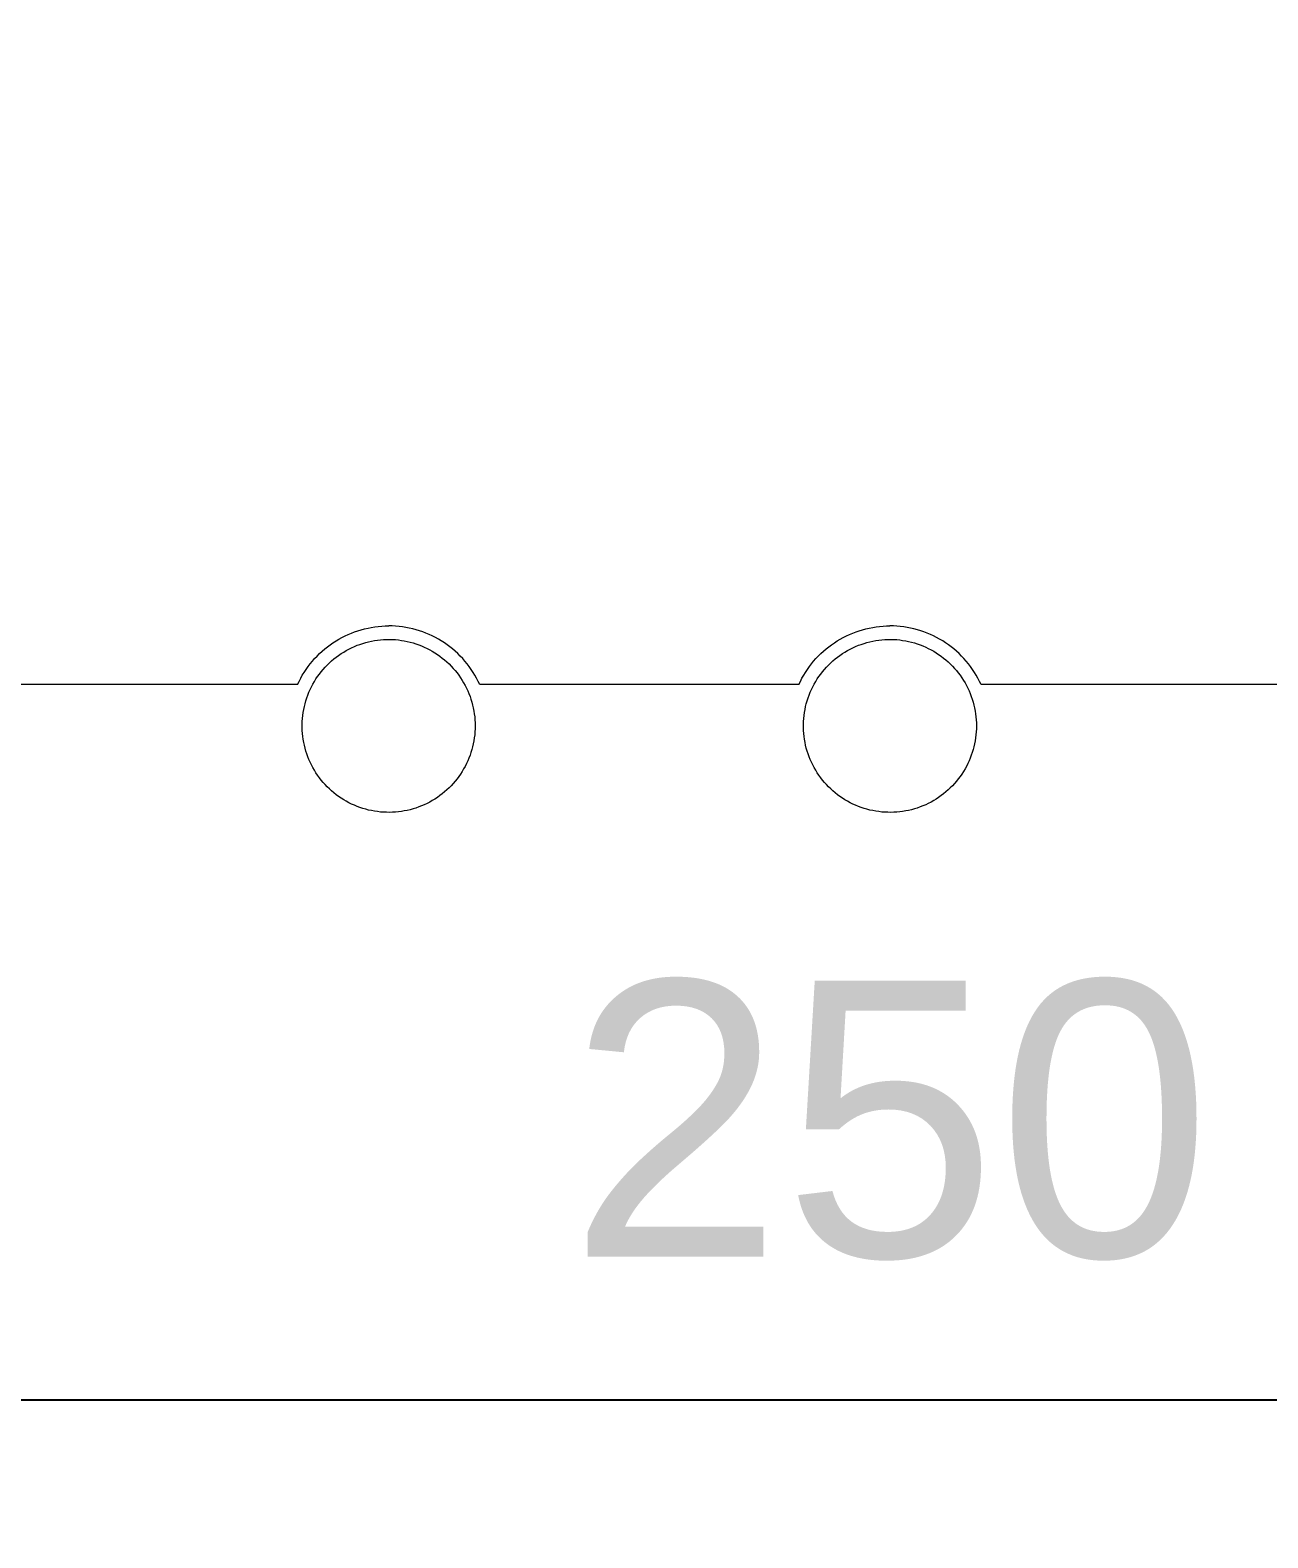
# Model space of a CAD drawing. Header units: millimetres. Extents: x 8434 to 10928, y 788 to 2545.
# Drawn here: x 9305.3 to 9395, y 788.4 to 897.7 of the extents above; entities that cross this region are included whole.
import ezdxf

# ---------------------------------------------------------------- set-up
doc = ezdxf.new("R2010")
doc.units = ezdxf.units.MM
doc.layers.add('ZANO_R', color=7, linetype='Continuous', lineweight=0)
doc.layers.add('ZANO_W', color=1, linetype='Continuous', lineweight=0)
doc.styles.get("Standard").update_dxf_attribs({"font": 'ARIALUNI.TTF'})
doc.dimstyles.new('pl i ang', dxfattribs={"dimtxt": 50, "dimasz": 50, "dimexe": 1.25, "dimexo": 0.625, "dimgap": 10, "dimtad": 1, "dimtoh": 1, "dimtxsty": 'Standard', "dimcen": 2.5, "dimclrd": 1, "dimclre": 1, "dimclrt": 1, "dimadec": 0, "dimazin": 0, "dimtfac": 1, "dimtmove": 0, "dimatfit": 3, "dimfxl": 1, "dimarcsym": 1})

# ---------------------------------------------------------------- blocks, each defined once
blk = doc.blocks.new('*D420')
at = {"layer": 'ZANO_W', "color": 1, "lineweight": -2}
for p, q in [((9242.57, 1030.28), (9242.57, 788.45)), ((9492.57, 1030.28), (9492.57, 788.45)), ((9262.57, 798.45), (9472.57, 798.45))]:
    blk.add_line(p, q, dxfattribs=at)
at = {"layer": 'ZANO_W', "color": 1}
for points in [[(9262.57, 801.78), (9262.57, 795.11), (9242.57, 798.45)], [(9472.57, 795.11), (9472.57, 801.78), (9492.57, 798.45)]]:
    blk.add_solid(points, dxfattribs=at)
at = {"layer": 'ZANO_W', "color": 1, "insert": (9367.57, 818.67), "char_height": 20, "attachment_point": 5}
blk.add_mtext('250', dxfattribs=at)

msp = doc.modelspace()

# ---------------------------------------------------------------- linework, layer by layer
at = {"layer": 'ZANO_R'}
for p, q in [((9329.5, 854.32), (9329.75, 854.37)), ((9329.75, 854.37), (9329.99, 854.42)), ((9329.99, 854.42), (9330.24, 854.46)), ((9330.24, 854.46), (9330.49, 854.49)), ((9330.49, 854.49), (9330.74, 854.51)), ((9330.74, 854.51), (9330.99, 854.53)), ((9330.99, 854.53), (9331.25, 854.53)), ((9331.5, 854.53), (9331.25, 854.53)), ((9331.75, 854.51), (9331.5, 854.53)), ((9332, 854.49), (9331.75, 854.51)), ((9332.25, 854.46), (9332, 854.49)), ((9332.5, 854.42), (9332.25, 854.46)), ((9332.74, 854.37), (9332.5, 854.42)), ((9332.99, 854.32), (9332.74, 854.37)), ((9365.83, 854.32), (9366.07, 854.37)), ((9366.07, 854.37), (9366.32, 854.42)), ((9366.32, 854.42), (9366.57, 854.46)), ((9366.57, 854.46), (9366.82, 854.49)), ((9366.82, 854.49), (9367.07, 854.51)), ((9367.07, 854.51), (9367.32, 854.53)), ((9367.32, 854.53), (9367.57, 854.53)), ((9367.82, 854.53), (9367.57, 854.53)), ((9368.07, 854.51), (9367.82, 854.53)), ((9368.32, 854.49), (9368.07, 854.51)), ((9368.57, 854.46), (9368.32, 854.49)), ((9368.82, 854.42), (9368.57, 854.46)), ((9369.07, 854.37), (9368.82, 854.42)), ((9369.31, 854.32), (9369.07, 854.37)), ((9327.01, 853.16), (9327.21, 853.31)), ((9327.21, 853.31), (9327.43, 853.44)), ((9327.43, 853.44), (9327.64, 853.57)), ((9327.64, 853.57), (9327.86, 853.69)), ((9327.86, 853.69), (9328.09, 853.81)), ((9328.09, 853.81), (9328.31, 853.91)), ((9328.31, 853.91), (9328.55, 854.01)), ((9328.55, 854.01), (9328.78, 854.1)), ((9328.78, 854.1), (9329.02, 854.18)), ((9329.02, 854.18), (9329.26, 854.25)), ((9329.16, 853.19), (9329.37, 853.26)), ((9329.26, 854.25), (9329.5, 854.32)), ((9329.37, 853.26), (9329.58, 853.32)), ((9329.58, 853.32), (9329.79, 853.38)), ((9329.79, 853.38), (9330, 853.42)), ((9330, 853.42), (9330.22, 853.46)), ((9330.22, 853.46), (9330.43, 853.49)), ((9330.43, 853.49), (9330.65, 853.52)), ((9330.65, 853.52), (9330.86, 853.54)), ((9330.86, 853.54), (9331.08, 853.55)), ((9331.08, 853.55), (9331.3, 853.55)), ((9331.3, 853.55), (9331.52, 853.54)), ((9331.52, 853.54), (9331.73, 853.53)), ((9331.73, 853.53), (9331.95, 853.51)), ((9331.95, 853.51), (9332.17, 853.48)), ((9332.17, 853.48), (9332.38, 853.44)), ((9332.38, 853.44), (9332.59, 853.4)), ((9332.59, 853.4), (9332.81, 853.35)), ((9332.81, 853.35), (9333.02, 853.29)), ((9333.23, 854.25), (9332.99, 854.32)), ((9333.02, 853.29), (9333.22, 853.23)), ((9333.47, 854.18), (9333.23, 854.25)), ((9333.71, 854.1), (9333.47, 854.18)), ((9333.94, 854.01), (9333.71, 854.1)), ((9334.18, 853.91), (9333.94, 854.01)), ((9334.4, 853.81), (9334.18, 853.91)), ((9334.63, 853.69), (9334.4, 853.81)), ((9334.85, 853.57), (9334.63, 853.69)), ((9335.06, 853.44), (9334.85, 853.57)), ((9335.28, 853.31), (9335.06, 853.44)), ((9335.48, 853.16), (9335.28, 853.31)), ((9363.33, 853.16), (9363.54, 853.31)), ((9363.54, 853.31), (9363.75, 853.44)), ((9363.75, 853.44), (9363.97, 853.57)), ((9363.97, 853.57), (9364.19, 853.69)), ((9364.19, 853.69), (9364.41, 853.81)), ((9364.41, 853.81), (9364.64, 853.91)), ((9364.64, 853.91), (9364.87, 854.01)), ((9364.87, 854.01), (9365.11, 854.1)), ((9365.11, 854.1), (9365.34, 854.18)), ((9365.34, 854.18), (9365.58, 854.25)), ((9365.49, 853.19), (9365.7, 853.26)), ((9365.58, 854.25), (9365.83, 854.32)), ((9365.7, 853.26), (9365.9, 853.32)), ((9365.9, 853.32), (9366.12, 853.38)), ((9366.12, 853.38), (9366.33, 853.42)), ((9366.33, 853.42), (9366.54, 853.46)), ((9366.54, 853.46), (9366.76, 853.49)), ((9366.76, 853.49), (9366.97, 853.52)), ((9366.97, 853.52), (9367.19, 853.54)), ((9367.19, 853.54), (9367.41, 853.55)), ((9367.41, 853.55), (9367.62, 853.55)), ((9367.62, 853.55), (9367.84, 853.54)), ((9367.84, 853.54), (9368.06, 853.53)), ((9368.06, 853.53), (9368.28, 853.51)), ((9368.28, 853.51), (9368.49, 853.48)), ((9368.49, 853.48), (9368.71, 853.44)), ((9368.71, 853.44), (9368.92, 853.4)), ((9368.92, 853.4), (9369.13, 853.35)), ((9369.13, 853.35), (9369.34, 853.29)), ((9369.56, 854.25), (9369.31, 854.32)), ((9369.34, 853.29), (9369.55, 853.23)), ((9369.8, 854.18), (9369.56, 854.25)), ((9370.03, 854.1), (9369.8, 854.18)), ((9370.27, 854.01), (9370.03, 854.1)), ((9370.5, 853.91), (9370.27, 854.01)), ((9370.73, 853.81), (9370.5, 853.91)), ((9370.95, 853.69), (9370.73, 853.81)), ((9371.17, 853.57), (9370.95, 853.69)), ((9371.39, 853.44), (9371.17, 853.57)), ((9371.6, 853.31), (9371.39, 853.44)), ((9371.81, 853.16), (9371.6, 853.31)), ((9325.72, 851.97), (9325.88, 852.16)), ((9325.88, 852.16), (9326.06, 852.34)), ((9326.06, 852.34), (9326.24, 852.52)), ((9326.24, 852.52), (9326.42, 852.69)), ((9326.42, 852.69), (9326.61, 852.86)), ((9326.61, 852.86), (9326.81, 853.01)), ((9326.81, 853.01), (9327.01, 853.16)), ((9327.28, 852.13), (9327.45, 852.27)), ((9327.45, 852.27), (9327.62, 852.39)), ((9327.62, 852.39), (9327.8, 852.52)), ((9327.8, 852.52), (9327.99, 852.63)), ((9327.99, 852.63), (9328.17, 852.74)), ((9328.17, 852.74), (9328.37, 852.85)), ((9328.37, 852.85), (9328.56, 852.94)), ((9328.56, 852.94), (9328.76, 853.03)), ((9328.76, 853.03), (9328.96, 853.12)), ((9328.96, 853.12), (9329.16, 853.19)), ((9333.22, 853.23), (9333.43, 853.15)), ((9333.43, 853.15), (9333.63, 853.08)), ((9333.63, 853.08), (9333.83, 852.99)), ((9333.83, 852.99), (9334.03, 852.9)), ((9334.03, 852.9), (9334.22, 852.8)), ((9334.22, 852.8), (9334.41, 852.69)), ((9334.41, 852.69), (9334.6, 852.58)), ((9334.6, 852.58), (9334.78, 852.46)), ((9334.78, 852.46), (9334.96, 852.33)), ((9334.96, 852.33), (9335.13, 852.2)), ((9335.13, 852.2), (9335.3, 852.06)), ((9335.68, 853.01), (9335.48, 853.16)), ((9335.88, 852.86), (9335.68, 853.01)), ((9336.07, 852.69), (9335.88, 852.86)), ((9336.25, 852.52), (9336.07, 852.69)), ((9336.43, 852.34), (9336.25, 852.52)), ((9336.61, 852.16), (9336.43, 852.34)), ((9336.77, 851.97), (9336.61, 852.16)), ((9362.04, 851.97), (9362.21, 852.16)), ((9362.21, 852.16), (9362.38, 852.34)), ((9362.38, 852.34), (9362.56, 852.52)), ((9362.56, 852.52), (9362.75, 852.69)), ((9362.75, 852.69), (9362.94, 852.86)), ((9362.94, 852.86), (9363.13, 853.01)), ((9363.13, 853.01), (9363.33, 853.16)), ((9363.6, 852.13), (9363.77, 852.27)), ((9363.77, 852.27), (9363.95, 852.39)), ((9363.95, 852.39), (9364.13, 852.52)), ((9364.13, 852.52), (9364.31, 852.63)), ((9364.31, 852.63), (9364.5, 852.74)), ((9364.5, 852.74), (9364.69, 852.85)), ((9364.69, 852.85), (9364.89, 852.94)), ((9364.89, 852.94), (9365.08, 853.03)), ((9365.08, 853.03), (9365.29, 853.12)), ((9365.29, 853.12), (9365.49, 853.19)), ((9369.55, 853.23), (9369.75, 853.15)), ((9369.75, 853.15), (9369.96, 853.08)), ((9369.96, 853.08), (9370.16, 852.99)), ((9370.16, 852.99), (9370.35, 852.9)), ((9370.35, 852.9), (9370.55, 852.8)), ((9370.55, 852.8), (9370.74, 852.69)), ((9370.74, 852.69), (9370.92, 852.58)), ((9370.92, 852.58), (9371.1, 852.46)), ((9371.1, 852.46), (9371.28, 852.33)), ((9371.28, 852.33), (9371.45, 852.2)), ((9371.45, 852.2), (9371.62, 852.06)), ((9372.01, 853.01), (9371.81, 853.16)), ((9372.2, 852.86), (9372.01, 853.01)), ((9372.39, 852.69), (9372.2, 852.86)), ((9372.58, 852.52), (9372.39, 852.69)), ((9372.76, 852.34), (9372.58, 852.52)), ((9372.93, 852.16), (9372.76, 852.34)), ((9373.1, 851.97), (9372.93, 852.16)), ((9324.99, 850.95), (9325.12, 851.16)), ((9325.12, 851.16), (9325.26, 851.37)), ((9325.26, 851.37), (9325.41, 851.58)), ((9325.41, 851.58), (9325.56, 851.78)), ((9325.56, 851.78), (9325.72, 851.97)), ((9326.23, 851.03), (9326.36, 851.21)), ((9326.36, 851.21), (9326.5, 851.37)), ((9326.5, 851.37), (9326.64, 851.54)), ((9326.64, 851.54), (9326.79, 851.69)), ((9326.79, 851.69), (9326.95, 851.84)), ((9326.95, 851.84), (9327.11, 851.99)), ((9327.11, 851.99), (9327.28, 852.13)), ((9335.3, 852.06), (9335.46, 851.92)), ((9335.46, 851.92), (9335.62, 851.77)), ((9335.62, 851.77), (9335.77, 851.61)), ((9335.77, 851.61), (9335.92, 851.45)), ((9335.92, 851.45), (9336.06, 851.29)), ((9336.06, 851.29), (9336.2, 851.12)), ((9336.2, 851.12), (9336.33, 850.95)), ((9336.93, 851.78), (9336.77, 851.97)), ((9337.08, 851.58), (9336.93, 851.78)), ((9337.23, 851.37), (9337.08, 851.58)), ((9337.37, 851.16), (9337.23, 851.37)), ((9337.5, 850.95), (9337.37, 851.16)), ((9361.32, 850.95), (9361.45, 851.16)), ((9361.45, 851.16), (9361.59, 851.37)), ((9361.59, 851.37), (9361.73, 851.58)), ((9361.73, 851.58), (9361.88, 851.78)), ((9361.88, 851.78), (9362.04, 851.97)), ((9362.55, 851.03), (9362.69, 851.21)), ((9362.69, 851.21), (9362.82, 851.37)), ((9362.82, 851.37), (9362.97, 851.54)), ((9362.97, 851.54), (9363.12, 851.69)), ((9363.12, 851.69), (9363.28, 851.84)), ((9363.28, 851.84), (9363.44, 851.99)), ((9363.44, 851.99), (9363.6, 852.13)), ((9371.62, 852.06), (9371.79, 851.92)), ((9371.79, 851.92), (9371.94, 851.77)), ((9371.94, 851.77), (9372.1, 851.61)), ((9372.1, 851.61), (9372.24, 851.45)), ((9372.24, 851.45), (9372.39, 851.29)), ((9372.39, 851.29), (9372.52, 851.12)), ((9372.52, 851.12), (9372.65, 850.95)), ((9373.26, 851.78), (9373.1, 851.97)), ((9373.41, 851.58), (9373.26, 851.78)), ((9373.55, 851.37), (9373.41, 851.58)), ((9373.69, 851.16), (9373.55, 851.37)), ((9373.82, 850.95), (9373.69, 851.16)), ((9324.64, 850.28), (9301.52, 850.28)), ((9324.64, 850.28), (9324.75, 850.51)), ((9324.75, 850.51), (9324.87, 850.73)), ((9324.87, 850.73), (9324.99, 850.95)), ((9325.56, 849.92), (9325.65, 850.11)), ((9325.65, 850.11), (9325.76, 850.3)), ((9325.76, 850.3), (9325.86, 850.49)), ((9325.86, 850.49), (9325.98, 850.68)), ((9325.98, 850.68), (9326.1, 850.86)), ((9326.1, 850.86), (9326.23, 851.03)), ((9336.33, 850.95), (9336.45, 850.77)), ((9336.45, 850.77), (9336.57, 850.58)), ((9336.57, 850.58), (9336.68, 850.4)), ((9336.68, 850.4), (9336.79, 850.21)), ((9336.79, 850.21), (9336.88, 850.01)), ((9336.88, 850.01), (9336.98, 849.82)), ((9337.62, 850.73), (9337.5, 850.95)), ((9337.74, 850.51), (9337.62, 850.73)), ((9337.85, 850.28), (9337.74, 850.51)), ((9360.97, 850.28), (9337.85, 850.28)), ((9360.97, 850.28), (9361.08, 850.51)), ((9361.08, 850.51), (9361.19, 850.73)), ((9361.19, 850.73), (9361.32, 850.95)), ((9361.88, 849.92), (9361.98, 850.11)), ((9361.98, 850.11), (9362.08, 850.3)), ((9362.08, 850.3), (9362.19, 850.49)), ((9362.19, 850.49), (9362.3, 850.68)), ((9362.3, 850.68), (9362.42, 850.86)), ((9362.42, 850.86), (9362.55, 851.03)), ((9372.65, 850.95), (9372.78, 850.77)), ((9372.78, 850.77), (9372.9, 850.58)), ((9372.9, 850.58), (9373.01, 850.4)), ((9373.01, 850.4), (9373.11, 850.21)), ((9373.11, 850.21), (9373.21, 850.01)), ((9373.21, 850.01), (9373.3, 849.82)), ((9373.95, 850.73), (9373.82, 850.95)), ((9374.06, 850.51), (9373.95, 850.73)), ((9374.17, 850.28), (9374.06, 850.51)), ((9397.3, 850.28), (9374.17, 850.28)), ((9325.14, 848.68), (9325.19, 848.89)), ((9325.19, 848.89), (9325.25, 849.1)), ((9325.25, 849.1), (9325.32, 849.31)), ((9325.32, 849.31), (9325.39, 849.51)), ((9325.39, 849.51), (9325.47, 849.72)), ((9325.47, 849.72), (9325.56, 849.92)), ((9336.98, 849.82), (9337.06, 849.62)), ((9337.06, 849.62), (9337.14, 849.41)), ((9337.14, 849.41), (9337.21, 849.21)), ((9337.21, 849.21), (9337.27, 849)), ((9337.27, 849), (9337.33, 848.79)), ((9361.46, 848.68), (9361.51, 848.89)), ((9361.51, 848.89), (9361.57, 849.1)), ((9361.57, 849.1), (9361.64, 849.31)), ((9361.64, 849.31), (9361.72, 849.51)), ((9361.72, 849.51), (9361.8, 849.72)), ((9361.8, 849.72), (9361.88, 849.92)), ((9373.3, 849.82), (9373.39, 849.62)), ((9373.39, 849.62), (9373.46, 849.41)), ((9373.46, 849.41), (9373.53, 849.21)), ((9373.53, 849.21), (9373.6, 849)), ((9373.6, 849), (9373.65, 848.79)), ((9324.99, 847.61), (9325, 847.82)), ((9325, 847.82), (9325.02, 848.04)), ((9325.02, 848.04), (9325.05, 848.26)), ((9325.05, 848.26), (9325.09, 848.47)), ((9325.09, 848.47), (9325.14, 848.68)), ((9337.33, 848.79), (9337.38, 848.58)), ((9337.38, 848.58), (9337.42, 848.36)), ((9337.42, 848.36), (9337.45, 848.15)), ((9337.45, 848.15), (9337.48, 847.93)), ((9337.48, 847.93), (9337.5, 847.71)), ((9361.31, 847.61), (9361.33, 847.82)), ((9361.33, 847.82), (9361.35, 848.04)), ((9361.35, 848.04), (9361.38, 848.26)), ((9361.38, 848.26), (9361.42, 848.47)), ((9361.42, 848.47), (9361.46, 848.68)), ((9373.65, 848.79), (9373.7, 848.58)), ((9373.7, 848.58), (9373.74, 848.36)), ((9373.74, 848.36), (9373.78, 848.15)), ((9373.78, 848.15), (9373.8, 847.93)), ((9373.8, 847.93), (9373.82, 847.71)), ((9324.98, 847.39), (9324.99, 847.61)), ((9324.98, 847.17), (9324.98, 847.39)), ((9324.99, 846.95), (9324.98, 847.17)), ((9325, 846.74), (9324.99, 846.95)), ((9325.02, 846.52), (9325, 846.74)), ((9337.5, 846.85), (9337.48, 846.63)), ((9337.5, 847.71), (9337.51, 847.5)), ((9337.51, 847.06), (9337.5, 846.85)), ((9337.51, 847.5), (9337.51, 847.28)), ((9337.51, 847.28), (9337.51, 847.06)), ((9361.3, 847.39), (9361.31, 847.61)), ((9361.3, 847.17), (9361.3, 847.39)), ((9361.31, 846.95), (9361.3, 847.17)), ((9361.33, 846.74), (9361.31, 846.95)), ((9361.35, 846.52), (9361.33, 846.74)), ((9373.82, 846.85), (9373.8, 846.63)), ((9373.82, 847.71), (9373.83, 847.5)), ((9373.83, 847.06), (9373.82, 846.85)), ((9373.83, 847.5), (9373.84, 847.28)), ((9373.84, 847.28), (9373.83, 847.06)), ((9325.05, 846.31), (9325.02, 846.52)), ((9325.09, 846.09), (9325.05, 846.31)), ((9325.14, 845.88), (9325.09, 846.09)), ((9325.19, 845.67), (9325.14, 845.88)), ((9325.25, 845.46), (9325.19, 845.67)), ((9337.33, 845.77), (9337.27, 845.56)), ((9337.38, 845.98), (9337.33, 845.77)), ((9337.42, 846.2), (9337.38, 845.98)), ((9337.45, 846.41), (9337.42, 846.2)), ((9337.48, 846.63), (9337.45, 846.41)), ((9361.38, 846.31), (9361.35, 846.52)), ((9361.42, 846.09), (9361.38, 846.31)), ((9361.46, 845.88), (9361.42, 846.09)), ((9361.51, 845.67), (9361.46, 845.88)), ((9361.57, 845.46), (9361.51, 845.67)), ((9373.65, 845.77), (9373.6, 845.56)), ((9373.7, 845.98), (9373.65, 845.77)), ((9373.74, 846.2), (9373.7, 845.98)), ((9373.78, 846.41), (9373.74, 846.2)), ((9373.8, 846.63), (9373.78, 846.41)), ((9325.32, 845.25), (9325.25, 845.46)), ((9325.39, 845.05), (9325.32, 845.25)), ((9325.47, 844.84), (9325.39, 845.05)), ((9325.56, 844.65), (9325.47, 844.84)), ((9325.65, 844.45), (9325.56, 844.65)), ((9336.88, 844.55), (9336.79, 844.35)), ((9336.98, 844.74), (9336.88, 844.55)), ((9337.06, 844.94), (9336.98, 844.74)), ((9337.14, 845.15), (9337.06, 844.94)), ((9337.21, 845.35), (9337.14, 845.15)), ((9337.27, 845.56), (9337.21, 845.35)), ((9361.64, 845.25), (9361.57, 845.46)), ((9361.72, 845.05), (9361.64, 845.25)), ((9361.8, 844.84), (9361.72, 845.05)), ((9361.88, 844.65), (9361.8, 844.84)), ((9361.98, 844.45), (9361.88, 844.65)), ((9373.21, 844.55), (9373.11, 844.35)), ((9373.3, 844.74), (9373.21, 844.55)), ((9373.39, 844.94), (9373.3, 844.74)), ((9373.46, 845.15), (9373.39, 844.94)), ((9373.53, 845.35), (9373.46, 845.15)), ((9373.6, 845.56), (9373.53, 845.35)), ((9325.76, 844.26), (9325.65, 844.45)), ((9325.86, 844.07), (9325.76, 844.26)), ((9325.98, 843.88), (9325.86, 844.07)), ((9326.1, 843.7), (9325.98, 843.88)), ((9326.23, 843.53), (9326.1, 843.7)), ((9326.36, 843.35), (9326.23, 843.53)), ((9336.2, 843.44), (9336.06, 843.27)), ((9336.33, 843.61), (9336.2, 843.44)), ((9336.45, 843.79), (9336.33, 843.61)), ((9336.57, 843.98), (9336.45, 843.79)), ((9336.68, 844.16), (9336.57, 843.98)), ((9336.79, 844.35), (9336.68, 844.16)), ((9362.08, 844.26), (9361.98, 844.45)), ((9362.19, 844.07), (9362.08, 844.26)), ((9362.3, 843.88), (9362.19, 844.07)), ((9362.42, 843.7), (9362.3, 843.88)), ((9362.55, 843.53), (9362.42, 843.7)), ((9362.69, 843.35), (9362.55, 843.53)), ((9372.52, 843.44), (9372.39, 843.27)), ((9372.65, 843.61), (9372.52, 843.44)), ((9372.78, 843.79), (9372.65, 843.61)), ((9372.9, 843.98), (9372.78, 843.79)), ((9373.01, 844.16), (9372.9, 843.98)), ((9373.11, 844.35), (9373.01, 844.16)), ((9326.5, 843.19), (9326.36, 843.35)), ((9326.64, 843.03), (9326.5, 843.19)), ((9326.79, 842.87), (9326.64, 843.03)), ((9326.95, 842.72), (9326.79, 842.87)), ((9327.11, 842.57), (9326.95, 842.72)), ((9327.28, 842.43), (9327.11, 842.57)), ((9327.45, 842.29), (9327.28, 842.43)), ((9335.13, 842.36), (9334.96, 842.23)), ((9335.3, 842.5), (9335.13, 842.36)), ((9335.46, 842.64), (9335.3, 842.5)), ((9335.62, 842.79), (9335.46, 842.64)), ((9335.77, 842.95), (9335.62, 842.79)), ((9335.92, 843.11), (9335.77, 842.95)), ((9336.06, 843.27), (9335.92, 843.11)), ((9362.82, 843.19), (9362.69, 843.35)), ((9362.97, 843.03), (9362.82, 843.19)), ((9363.12, 842.87), (9362.97, 843.03)), ((9363.28, 842.72), (9363.12, 842.87)), ((9363.44, 842.57), (9363.28, 842.72)), ((9363.6, 842.43), (9363.44, 842.57)), ((9363.77, 842.29), (9363.6, 842.43)), ((9371.45, 842.36), (9371.28, 842.23)), ((9371.62, 842.5), (9371.45, 842.36)), ((9371.79, 842.64), (9371.62, 842.5)), ((9371.94, 842.79), (9371.79, 842.64)), ((9372.1, 842.95), (9371.94, 842.79)), ((9372.24, 843.11), (9372.1, 842.95)), ((9372.39, 843.27), (9372.24, 843.11)), ((9327.62, 842.17), (9327.45, 842.29)), ((9327.8, 842.04), (9327.62, 842.17)), ((9327.99, 841.93), (9327.8, 842.04)), ((9328.17, 841.82), (9327.99, 841.93)), ((9328.37, 841.71), (9328.17, 841.82)), ((9328.56, 841.62), (9328.37, 841.71)), ((9328.76, 841.53), (9328.56, 841.62)), ((9328.96, 841.44), (9328.76, 841.53)), ((9329.16, 841.37), (9328.96, 841.44)), ((9329.37, 841.3), (9329.16, 841.37)), ((9329.58, 841.24), (9329.37, 841.3)), ((9329.79, 841.18), (9329.58, 841.24)), ((9333.02, 841.27), (9332.81, 841.21)), ((9333.22, 841.33), (9333.02, 841.27)), ((9333.43, 841.41), (9333.22, 841.33)), ((9333.63, 841.49), (9333.43, 841.41)), ((9333.83, 841.57), (9333.63, 841.49)), ((9334.03, 841.66), (9333.83, 841.57)), ((9334.22, 841.76), (9334.03, 841.66)), ((9334.41, 841.87), (9334.22, 841.76)), ((9334.6, 841.98), (9334.41, 841.87)), ((9334.78, 842.1), (9334.6, 841.98)), ((9334.96, 842.23), (9334.78, 842.1)), ((9363.95, 842.17), (9363.77, 842.29)), ((9364.13, 842.04), (9363.95, 842.17)), ((9364.31, 841.93), (9364.13, 842.04)), ((9364.5, 841.82), (9364.31, 841.93)), ((9364.69, 841.71), (9364.5, 841.82)), ((9364.89, 841.62), (9364.69, 841.71)), ((9365.08, 841.53), (9364.89, 841.62)), ((9365.29, 841.44), (9365.08, 841.53)), ((9365.49, 841.37), (9365.29, 841.44)), ((9365.7, 841.3), (9365.49, 841.37)), ((9365.9, 841.24), (9365.7, 841.3)), ((9366.12, 841.18), (9365.9, 841.24)), ((9369.34, 841.27), (9369.13, 841.21)), ((9369.55, 841.33), (9369.34, 841.27)), ((9369.75, 841.41), (9369.55, 841.33)), ((9369.96, 841.49), (9369.75, 841.41)), ((9370.16, 841.57), (9369.96, 841.49)), ((9370.35, 841.66), (9370.16, 841.57)), ((9370.55, 841.76), (9370.35, 841.66)), ((9370.74, 841.87), (9370.55, 841.76)), ((9370.92, 841.98), (9370.74, 841.87)), ((9371.1, 842.1), (9370.92, 841.98)), ((9371.28, 842.23), (9371.1, 842.1)), ((9330, 841.14), (9329.79, 841.18)), ((9330.22, 841.1), (9330, 841.14)), ((9330.43, 841.07), (9330.22, 841.1)), ((9330.65, 841.04), (9330.43, 841.07)), ((9330.86, 841.02), (9330.65, 841.04)), ((9331.08, 841.02), (9330.86, 841.02)), ((9331.3, 841.01), (9331.08, 841.02)), ((9331.52, 841.02), (9331.3, 841.01)), ((9331.73, 841.03), (9331.52, 841.02)), ((9331.95, 841.05), (9331.73, 841.03)), ((9332.17, 841.08), (9331.95, 841.05)), ((9332.38, 841.12), (9332.17, 841.08)), ((9332.59, 841.16), (9332.38, 841.12)), ((9332.81, 841.21), (9332.59, 841.16)), ((9366.33, 841.14), (9366.12, 841.18)), ((9366.54, 841.1), (9366.33, 841.14)), ((9366.76, 841.07), (9366.54, 841.1)), ((9366.97, 841.04), (9366.76, 841.07)), ((9367.19, 841.02), (9366.97, 841.04)), ((9367.41, 841.02), (9367.19, 841.02)), ((9367.62, 841.01), (9367.41, 841.02)), ((9367.84, 841.02), (9367.62, 841.01)), ((9368.06, 841.03), (9367.84, 841.02)), ((9368.28, 841.05), (9368.06, 841.03)), ((9368.49, 841.08), (9368.28, 841.05)), ((9368.71, 841.12), (9368.49, 841.08)), ((9368.92, 841.16), (9368.71, 841.12)), ((9369.13, 841.21), (9368.92, 841.16))]:
    msp.add_line(p, q, dxfattribs=at)

# ---------------------------------------------------------------- dimensions: what is measured, and where the dimension line sits
at = {"layer": 'ZANO_W'}
dim = msp.add_linear_dim(base=(9492.57, 798.45), p1=(9242.57, 1040.28), p2=(9492.57, 1040.28), dimstyle='pl i ang', override={"dimtxt": 20, "dimasz": 20, "dimexe": 10, "dimexo": 10, "dimtoh": 0, "dimdec": 0, "dimtdec": 0, "dimtmove": 1}, dxfattribs=at)
dim.commit()
dim.dimension.update_dxf_attribs({"geometry": '*D420', "text_midpoint": (9367.57, 818.67)})

doc.saveas('drawing.dxf')
